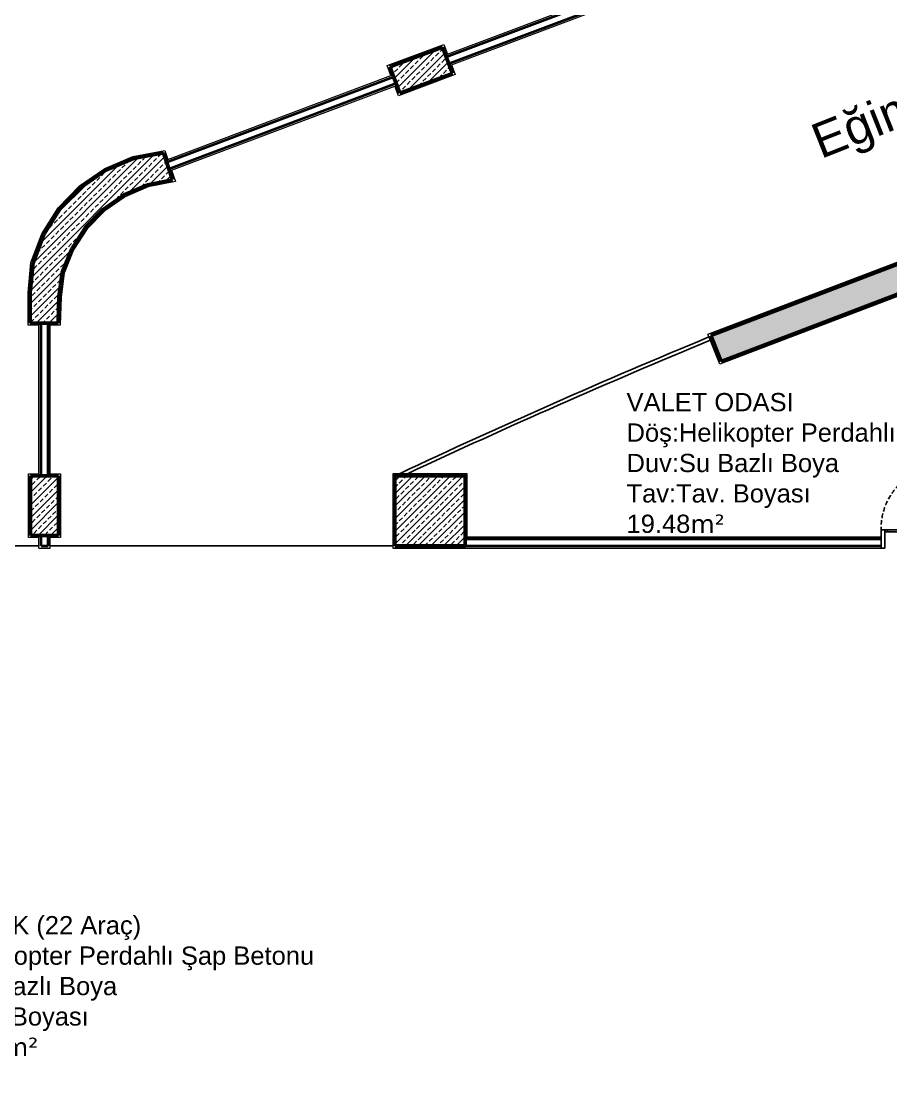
# Model space of a CAD drawing. Header units: millimetres. Extents: x 1443065 to 1517367, y 3763150 to 3779068.
# Drawn here: x 1459361 to 1460600, y 3769540 to 3771063 of the extents above; entities that cross this region are included whole.
import ezdxf

# ---------------------------------------------------------------- set-up
doc = ezdxf.new("R2010")
doc.units = ezdxf.units.MM
doc.linetypes.add('HIDDEN', pattern=[9.524999999999995, 6.349999999999998, -3.174999999999998])
for name, color, linetype, lineweight in [('DUVAR', 2, 'Continuous', 35), ('MAHAL', 52, 'Continuous', 13), ('SIVA', 3, 'Continuous', 9), ('TASIYICI', 170, 'Continuous', 50)]:
    doc.layers.add(name, color=color, linetype=linetype, lineweight=lineweight)
for name, color, linetype in [('m-DOG_', 4, 'Continuous'), ('m-TAR_duvar', 8, 'Continuous'), ('m-TFR_vitrifiye', 1, 'Continuous')]:
    doc.layers.add(name, color=color, linetype=linetype)
doc.styles.get("Standard").update_dxf_attribs({"font": 'arial.ttf'})
pattern_1 = [(45, (41376.27591022779, -87954.95007695211), (-8.98025612106915, 8.98025612106915), []), (45, (41385.25617022789, -87954.95007695211), (-8.98025612106915, 8.98025612106915), [6.349999999999998, -3.174999999999998])]

# ---------------------------------------------------------------- blocks, each defined once
blk = doc.blocks.new('90lık')
at = {"layer": 'm-DOG_', "linetype": 'HIDDEN'}
blk.add_line((-4.999897762434556, 13.00003932183608), (-4.999111318960784, 103.0000393185764), dxfattribs=at)
at = {"layer": 'm-DOG_'}
for p, q in [((-81.2315409600269, 10.00071748485789), (-81.23151736659929, 13.00071748485789)), ((-8.768301748437807, 10.00006895791739), (-8.768278155243024, 13.00006895791739))]:
    blk.add_line(p, q, dxfattribs=at)
for points in [[(-90.00010223453863, -12.99921355582774), (-85.00010223477148, -12.99925287812948), (-84.99989775964058, 13.00074712093919), (-89.99989775940773, 13.00078644324094)], [(-4.999897761968893, 13.00011796597391), (-84.99989775964058, 13.00074712093919), (-84.99992135283537, 10.00074712093919), (-4.999921355163675, 10.00011796597391)], [(-0.0001022377982736, -12.99999999953434), (-5.000102237565441, -12.99996067723259), (-4.999897762434556, 13.00003932183608), (0.0001022375654429, 12.99999999953434)]]:
    blk.add_lwpolyline(points, close=True, dxfattribs=at)
at = {"layer": 'm-DOG_', "linetype": 'HIDDEN'}
blk.add_arc((-2.664020342519505, 15.6550456462428), 87.37620142901993, 91.53138804601947, 181.7407629059998, dxfattribs=at)

msp = doc.modelspace()

# ---------------------------------------------------------------- hatches: boundary and pattern name
at = {"layer": 'm-TAR_duvar'}
h = msp.add_hatch(dxfattribs=at)
h.set_pattern_fill('ANSI33', color=256, scale=2)
h.set_pattern_definition([(45, (41376.27593911299, -87954.95218463708), (-8.98025612106915, 8.98025612106915), []), (45, (41385.25619911309, -87954.95218463708), (-8.98025612106915, 8.98025612106915), [6.349999999999998, -3.174999999999998])])
h.paths.add_polyline_path([(1468550.253414117, 3768891.252441424), (1468533.095370013, 3769060.221673954), (1468495.984223342, 3769224.963176902), (1468434.721924397, 3769382.582752867), (1468352.726190179, 3769530.196097689), (1468251.182359656, 3769665.047313714), (1468131.670884695, 3769783.461870975), (1467995.50551088, 3769884.916249757), (1467847.417700702, 3769966.002626396), (1467615.388477347, 3770075.210865597), (1467161.938721484, 3770314.51886569), (1466940.518188952, 3770444.618626637), (1465472.807016073, 3771328.63724239), (1465005.281385974, 3771588.016858303), (1464791.075802385, 3771685.45772771), (1464519.422678325, 3771809.03114789), (1464164.987988717, 3771939.614649037), (1462653.648056829, 3772143.014773095), (1461191.075413848, 3772002.71771699), (1458848.137455886, 3771120.182887568), (1458902.112527551, 3764847.082881062), (1468605.666121543, 3764847.081557482)])
h.paths.add_polyline_path([(1458941.769839807, 3764887.082875652), (1458888.376296794, 3771092.596359704), (1461200.193835795, 3771963.4087901), (1462652.880125062, 3772102.757499241), (1464155.290126703, 3771900.559188807), (1464504.206367332, 3771772.008836253), (1464774.513162954, 3771649.047853018), (1464987.268893078, 3771552.266513492), (1465452.779000716, 3771294.005093909), (1466920.066708924, 3770410.241535592), (1467142.461940199, 3770279.56907223), (1467597.527279979, 3770039.408448124), (1467829.278265789, 3769930.331165847), (1467973.845579379, 3769851.172458424), (1468105.515879235, 3769753.067278658), (1468220.971041102, 3769638.67180424), (1468319.104835329, 3769508.349150302), (1468398.428343211, 3769365.546498032), (1468457.618771872, 3769213.257562955), (1468493.543525597, 3769053.782622062), (1468510.281159053, 3768888.953515535), (1468565.114291981, 3764887.081563013)], flags=16)
h.paths.add_polyline_path([(1465758.094350583, 3765847.082044376), (1465638.094350583, 3765847.082044376), (1465638.094350583, 3765967.082044376), (1465758.094350583, 3765967.082044376)], flags=0)
h.paths.add_polyline_path([(1466538.225859903, 3765847.08182339), (1466538.225859903, 3765967.081823389), (1466658.225859903, 3765967.081823389), (1466658.225859903, 3765847.08182339)], flags=0)
h.paths.add_polyline_path([(1465038.094350582, 3765847.082167826), (1464918.094350582, 3765847.082167826), (1464918.094350582, 3765967.082167825), (1465038.094350582, 3765967.082167825)], flags=0)
h.paths.add_polyline_path([(1465758.226153097, 3766436.576768087), (1465658.226153097, 3766436.576768087), (1465658.226153097, 3766536.576768084), (1465658.289652649, 3766670.965309028), (1465038.226153097, 3766670.965309033), (1465038.226153097, 3766536.576768084), (1465038.226153097, 3766436.576768087), (1464938.226153097, 3766436.576768087), (1464938.226153097, 3766536.576768084), (1464983.226153097, 3766536.576768084), (1464983.226153097, 3766715.96530903), (1465668.289652648, 3766715.965309027), (1465668.289652648, 3766725.965309162), (1465713.289652648, 3766725.965309162), (1465713.289652648, 3766715.965309027), (1465713.289652648, 3766536.576768084), (1465758.226153097, 3766536.576768084)], flags=0)
h.paths.add_polyline_path([(1467471.216320699, 3765317.083054137), (1467471.216320699, 3765377.083054137), (1467531.216320699, 3765377.083054137), (1467531.216320699, 3765317.083054137)], flags=0)
h.paths.add_polyline_path([(1466538.226153097, 3766436.576768084), (1466538.226153097, 3766556.576768084), (1466658.226153097, 3766556.576768084), (1466658.226153097, 3766436.576768084)], flags=0)
h.paths.add_polyline_path([(1467431.111415376, 3765847.082132505), (1467431.111415376, 3765947.082132506), (1467531.111415376, 3765947.082132506), (1467531.111415376, 3765847.082132505)], flags=0)
h.paths.add_polyline_path([(1465713.289652648, 3766815.965309162), (1465668.289652649, 3766815.965309162), (1465668.289652648, 3767203.192335309), (1464983.226153097, 3767203.192335309), (1464983.226153097, 3767446.576768085), (1465043.226153097, 3767446.576768086), (1465043.226153097, 3767406.576768085), (1465023.226153097, 3767406.576768085), (1465023.226153097, 3767243.333338404), (1465673.289652649, 3767243.333338414), (1465673.289652649, 3767406.576768084), (1465653.289652648, 3767406.576768084), (1465653.289652648, 3767446.576768085), (1465713.289652648, 3767446.576768085), (1465713.289652648, 3767203.192335317)], flags=0)
h.paths.add_polyline_path([(1464158.226276748, 3765847.082167826), (1464038.226276748, 3765847.082167826), (1464038.226276748, 3765967.082167825), (1464158.226276748, 3765967.082167825)], flags=0)
h.paths.add_polyline_path([(1464028.053965708, 3765847.082739007), (1463928.053965708, 3765847.082739007), (1463928.053965708, 3765947.082739005), (1464028.053965708, 3765947.082739005)], flags=0)
h.paths.add_polyline_path([(1467965.61181516, 3765317.083054137), (1467965.61181516, 3765377.083054137), (1468025.61181516, 3765377.083054137), (1468025.61181516, 3765317.083054137)], flags=0)
h.paths.add_polyline_path([(1467431.111415375, 3766436.576768083), (1467431.111415375, 3766536.576768084), (1467531.111415375, 3766536.576768084), (1467531.111415375, 3766436.576768083)], flags=0)
h.paths.add_polyline_path([(1467965.61181516, 3765847.082787108), (1467965.61181516, 3765907.08278711), (1468025.61181516, 3765907.08278711), (1468025.61181516, 3765847.082787108)], flags=0)
h.paths.add_polyline_path([(1464158.226276748, 3766436.576768082), (1464038.226276748, 3766436.576768082), (1464038.226276748, 3766556.576768083), (1464158.226276748, 3766556.576768083)], flags=0)
h.paths.add_polyline_path([(1466538.226153097, 3767196.576768085), (1466538.226153097, 3767316.576768085), (1466658.226153097, 3767316.576768085), (1466658.226153097, 3767196.576768085)], flags=0)
h.paths.add_polyline_path([(1464028.226276748, 3766436.577339263), (1463928.226276749, 3766436.577339263), (1463928.226276749, 3766536.577339263), (1464028.226276748, 3766536.577339263)], flags=0)
h.paths.add_polyline_path([(1463339.885343998, 3765847.082739007), (1463239.885343998, 3765847.082739007), (1463239.885343998, 3765947.082739005), (1463339.885343998, 3765947.082739005)], flags=0)
h.paths.add_polyline_path([(1467431.11140303, 3767196.576768085), (1467431.11140303, 3767296.576768085), (1467531.11140303, 3767296.576768085), (1467531.11140303, 3767196.576768085)], flags=0)
h.paths.add_polyline_path([(1464158.226276748, 3767196.576768084), (1464038.226276748, 3767196.576768084), (1464038.226276748, 3767316.576768084), (1464158.226276748, 3767316.576768084)], flags=0)
h.paths.add_polyline_path([(1464028.226276748, 3767196.577339267), (1463928.226276749, 3767196.577339267), (1463928.226276749, 3767296.577339265), (1464028.226276748, 3767296.577339265)], flags=0)
h.paths.add_polyline_path([(1465713.289652648, 3767847.586973235), (1465653.289652648, 3767847.586973231), (1465653.289652648, 3767887.586973233), (1465673.289652649, 3767887.586973233), (1465673.289652649, 3768050.830402905), (1465023.226153097, 3768050.83040291), (1465023.226153097, 3767887.586973233), (1465043.226153097, 3767887.586973233), (1465043.226153097, 3767847.586973233), (1464983.226153097, 3767847.586973233), (1464983.226153097, 3768090.97140601), (1465668.289652648, 3768090.971406001), (1465668.289652649, 3768477.188227284), (1465713.289652649, 3768477.188227284), (1465713.289652648, 3768090.971406001)], flags=0)
h.paths.add_polyline_path([(1463339.88559576, 3766436.576768083), (1463239.88559576, 3766436.576768083), (1463239.88559576, 3766536.576768084), (1463339.88559576, 3766536.576768084)], flags=0)
h.paths.add_polyline_path([(1466538.226153097, 3767976.576768085), (1466538.226153097, 3768096.576768084), (1466658.226153097, 3768096.576768084), (1466658.226153097, 3767976.576768085)], flags=0)
h.paths.add_polyline_path([(1467431.111415376, 3767996.576768084), (1467431.111415376, 3768096.576768084), (1467531.111415376, 3768096.576768084), (1467531.111415376, 3767996.576768084)], flags=0)
h.paths.add_polyline_path([(1462493.545034798, 3765847.082739007), (1462333.545034798, 3765847.082739007), (1462333.545034798, 3765947.082739005), (1462448.54531895, 3765947.082739005), (1462448.54531895, 3766436.576768083), (1462333.545318951, 3766436.576768083), (1462333.545318951, 3766536.576768084), (1462493.54531895, 3766536.576768084), (1462493.54531895, 3766436.576768083), (1462493.54531895, 3765947.082739005)], flags=0)
h.paths.add_polyline_path([(1464158.226276748, 3767976.576768085), (1464038.226276748, 3767976.576768085), (1464038.226276748, 3768096.576768086), (1464158.226276748, 3768096.576768086)], flags=0)
h.paths.add_polyline_path([(1464028.226276748, 3767996.577339267), (1463928.226276749, 3767996.577339267), (1463928.226276749, 3768096.577339267), (1464028.226276748, 3768096.577339267)], flags=0)
h.paths.add_polyline_path([(1465713.289652649, 3768567.188227282), (1465668.289652649, 3768567.188227284), (1465668.289652649, 3768577.188227139), (1464983.226153097, 3768577.188227139), (1464983.226153097, 3768756.576768088), (1464928.226153097, 3768756.576768088), (1464928.226153097, 3768856.576768088), (1465038.226153097, 3768856.576768088), (1465038.226153097, 3768756.576768088), (1465038.226153097, 3768622.18822714), (1465658.289652649, 3768622.18822714), (1465658.289652649, 3768756.576768088), (1465658.226153097, 3768756.576768088), (1465658.226153097, 3768856.576768088), (1465758.226153097, 3768856.576768088), (1465758.226153097, 3768756.576768088), (1465713.289652649, 3768756.576768088), (1465713.289652649, 3768577.188227139)], flags=0)
h.paths.add_polyline_path([(1465758.226153097, 3768756.576768088), (1465658.226153097, 3768756.576768088), (1465658.226153097, 3768856.576768088), (1465758.226153097, 3768856.576768088)], flags=0)
h.paths.add_polyline_path([(1466538.226153097, 3768736.576768088), (1466538.226153097, 3768856.576768088), (1466658.226153097, 3768856.576768088), (1466658.226153097, 3768736.576768088)], flags=0)
h.paths.add_polyline_path([(1462493.554493747, 3767196.576768085), (1462333.554493748, 3767196.576395947), (1462333.554493748, 3767296.576395947), (1462493.554493747, 3767296.576768085)], flags=0)
h.paths.add_polyline_path([(1467431.111415376, 3768756.576768088), (1467431.111415376, 3768856.576768088), (1467531.111415376, 3768856.576768088), (1467531.111415376, 3768756.576768088)], flags=0)
h.paths.add_polyline_path([(1464158.226276748, 3768736.576768088), (1464038.226276748, 3768736.576768088), (1464038.226276748, 3768856.576768088), (1464158.226276748, 3768856.576768088)], flags=0)
h.paths.add_polyline_path([(1461693.54533395, 3765847.082739007), (1461593.54533395, 3765847.082739007), (1461593.54533395, 3765947.082739005), (1461693.54533395, 3765947.082739005)], flags=0)
h.paths.add_polyline_path([(1464028.226276748, 3768756.577339267), (1463928.226276749, 3768756.577339267), (1463928.226276749, 3768856.577339267), (1464028.226276748, 3768856.577339267)], flags=0)
h.paths.add_polyline_path([(1467500.324546312, 3768902.52356485), (1467448.894598356, 3768933.425999271), (1467479.797032779, 3768984.855947228), (1467531.226980735, 3768953.953512805)], flags=0)
h.paths.add_polyline_path([(1465758.226153097, 3769327.081870657), (1465638.226153097, 3769327.081870657), (1465638.226153097, 3769447.081870657), (1465758.226153097, 3769447.081870657)], flags=0)
h.paths.add_polyline_path([(1461693.54533395, 3766436.576768083), (1461593.545333949, 3766436.576768083), (1461593.545333949, 3766536.576768082), (1461693.54533395, 3766536.576768082)], flags=0)
h.paths.add_polyline_path([(1465038.226153096, 3769327.081870657), (1464918.226153095, 3769327.081870657), (1464918.226153095, 3769447.081870657), (1465038.226153096, 3769447.081870657)], flags=0)
h.paths.add_polyline_path([(1462493.545318029, 3767996.576768084), (1462333.545318029, 3767996.576768084), (1462333.545318029, 3768096.576768084), (1462493.545318029, 3768096.576768084)], flags=0)
h.paths.add_polyline_path([(1463339.885657585, 3768756.576768088), (1463239.885657585, 3768756.576768088), (1463239.885657585, 3768856.576768088), (1463339.885657585, 3768856.576768088)], flags=0)
h.paths.add_polyline_path([(1464158.226153097, 3769327.081870657), (1464038.226153097, 3769327.081870657), (1464038.226153097, 3769447.081870657), (1464158.226153097, 3769447.081870657)], flags=0)
h.paths.add_polyline_path([(1461693.54533395, 3767196.576768085), (1461593.54533395, 3767196.576768085), (1461593.54533395, 3767296.576768084), (1461693.54533395, 3767296.576768084)], flags=0)
h.paths.add_polyline_path([(1464028.226276748, 3769347.082441838), (1463928.226276749, 3769347.082441838), (1463928.226276749, 3769447.082441839), (1464028.226276748, 3769447.082441839)], flags=0)
h.paths.add_polyline_path([(1462493.5452103, 3768676.576768087), (1462393.5452103, 3768676.576768087), (1462393.5452103, 3768856.576768088), (1462493.5452103, 3768856.576768088)], flags=0)
h.paths.add_polyline_path([(1463339.885657585, 3769347.081870656), (1463239.885657585, 3769347.081870656), (1463239.885657585, 3769447.081870657), (1463339.885657585, 3769447.081870657)], flags=0)
h.paths.add_polyline_path([(1460793.545457601, 3765847.082739007), (1460693.545457601, 3765847.082739007), (1460693.545457601, 3765947.082739005), (1460793.545457601, 3765947.082739005)], flags=0)
h.paths.add_polyline_path([(1461693.54533395, 3767996.576768084), (1461593.54533395, 3767996.576768084), (1461593.54533395, 3768096.576768084), (1461693.54533395, 3768096.576768084)], flags=0)
h.paths.add_polyline_path([(1460793.545457601, 3766436.576768083), (1460693.545457601, 3766436.576768083), (1460693.545457601, 3766536.576768082), (1460793.545457601, 3766536.576768082)], flags=0)
h.paths.add_polyline_path([(1465038.225677913, 3770304.320988387), (1464938.22577328, 3770304.320988387), (1464938.22577328, 3770444.320974083), (1464968.225983089, 3770486.320939989), (1465078.225758975, 3770421.320957274)], flags=0)
h.paths.add_polyline_path([(1460793.545457601, 3767196.576768085), (1460693.545457601, 3767196.576768085), (1460693.545457601, 3767296.576768084), (1460793.545457601, 3767296.576768084)], flags=0)
h.paths.add_polyline_path([(1462493.545382177, 3769347.081870656), (1462393.545382177, 3769347.081870656), (1462393.545382177, 3769447.081870657), (1462493.545382177, 3769447.081870657)], flags=0)
h.paths.add_polyline_path([(1461693.54533395, 3768756.576768088), (1461593.54533395, 3768756.576768088), (1461593.54533395, 3768856.576768088), (1461693.54533395, 3768856.576768088)], flags=0)
h.paths.add_polyline_path([(1464138.226153097, 3770315.62996178), (1464038.226153097, 3770315.62996178), (1464038.226153097, 3770415.629961781), (1464138.226153097, 3770415.629961781)], flags=0)
h.paths.add_polyline_path([(1464028.226104872, 3770315.63053296), (1463928.226104871, 3770315.63053296), (1463928.226104871, 3770415.630532962), (1464028.226104872, 3770415.630532962)], flags=0)
h.paths.add_polyline_path([(1460053.545158449, 3765847.082739007), (1459893.545158449, 3765847.082739007), (1459893.545158449, 3765947.082739005), (1459893.545444002, 3766436.576768083), (1459893.545444002, 3766536.576768084), (1459893.554766217, 3767196.576768085), (1459893.554766217, 3767296.576768085), (1459893.545444002, 3767996.576768084), (1459893.545444002, 3768096.576768084), (1460053.545444002, 3768096.576768084), (1460053.545444002, 3767996.576768084), (1459923.545444005, 3767996.576768084), (1459923.55476622, 3767296.576750628), (1460053.554766217, 3767296.576674982), (1460053.554766217, 3767196.576674981), (1459923.554766217, 3767196.576750629), (1459923.554766217, 3766536.576768084), (1460053.545444002, 3766536.576768084), (1460053.545444002, 3766436.576768083), (1459938.545444002, 3766436.576768083), (1459938.545444002, 3765947.082739005), (1460053.545158449, 3765947.082739005)], flags=0)
h.paths.add_polyline_path([(1460793.545457601, 3767996.576768084), (1460693.545457601, 3767996.576768084), (1460693.545457601, 3768096.576768084), (1460793.545457601, 3768096.576768084)], flags=0)
h.paths.add_polyline_path([(1463339.88559576, 3770315.62996178), (1463239.88559576, 3770315.62996178), (1463239.88559576, 3770415.629961781), (1463339.88559576, 3770415.629961781)], flags=0)
h.paths.add_polyline_path([(1461693.545382177, 3769347.081870656), (1461593.545382177, 3769347.081870656), (1461593.545382177, 3769447.081870657), (1461693.545382177, 3769447.081870657)], flags=0)
h.paths.add_polyline_path([(1464138.226153097, 3770936.734342605), (1464038.226153097, 3770936.734342605), (1464038.226153097, 3771036.734342603), (1464138.226153097, 3771036.734342603)], flags=0)
h.paths.add_polyline_path([(1464028.226104872, 3770936.734913785), (1463928.226104871, 3770936.734913785), (1463928.226104871, 3771036.734913785), (1464028.226104872, 3771036.734913785)], flags=0)
h.paths.add_polyline_path([(1460793.545457601, 3768756.576768088), (1460693.545457601, 3768756.576768088), (1460693.545457601, 3768811.576768088), (1459993.545567653, 3768811.576768088), (1459993.545567653, 3768676.576768087), (1459893.545567653, 3768676.576768087), (1459893.545567653, 3768856.576768088), (1459993.545567653, 3768856.576768088), (1460693.545457601, 3768856.576768088), (1460793.545457601, 3768856.576768088)], flags=0)
h.paths.add_polyline_path([(1462493.5452103, 3770315.62996178), (1462393.5452103, 3770315.62996178), (1462393.5452103, 3770415.629961781), (1462493.5452103, 3770415.629961781)], flags=0)
h.paths.add_polyline_path([(1463339.88559576, 3770936.734342603), (1463239.88559576, 3770936.734342603), (1463239.88559576, 3771036.734342603), (1463339.88559576, 3771036.734342603)], flags=0)
h.paths.add_polyline_path([(1460793.545505829, 3769347.081870656), (1460693.545505828, 3769347.081870656), (1460693.545505828, 3769447.081870657), (1460793.545505829, 3769447.081870657)], flags=0)
h.paths.add_polyline_path([(1461693.545471747, 3770315.62996178), (1461593.545471747, 3770315.62996178), (1461593.545471747, 3770415.629961781), (1461693.545471747, 3770415.629961781)], flags=0)
h.paths.add_polyline_path([(1462493.5452103, 3770936.734342603), (1462393.5452103, 3770936.734342603), (1462393.5452103, 3771036.734342603), (1462493.5452103, 3771036.734342603)], flags=0)
h.paths.add_polyline_path([(1461693.545471747, 3770936.734342603), (1461593.545471747, 3770936.734342603), (1461593.545471747, 3770994.83654541), (1460806.624818666, 3770749.36487998), (1460358.52254776, 3770578.535410448), (1460343.535542019, 3770615.63017229), (1460793.530975847, 3770787.181295037), (1461593.545471747, 3771036.737455855), (1461593.545471747, 3771036.734342603), (1461693.545471747, 3771036.734342603)], flags=0)
h.paths.add_polyline_path([(1459993.545505828, 3769347.081870656), (1459893.545505828, 3769347.081870656), (1459893.545505828, 3769447.081870657), (1459993.545505828, 3769447.081870657)], flags=0)
h.paths.add_polyline_path([(1460793.545631299, 3770315.629961779), (1460693.5456313, 3770315.629961779), (1460693.5456313, 3770415.629961779), (1460793.545631299, 3770415.629961779)], flags=0)
h.paths.add_polyline_path([(1462415.819662517, 3771597.818278851), (1461615.917283004, 3771521.178482242), (1461308.494439183, 3771491.723977237), (1461247.164207404, 3771468.18165961), (1460800.689059203, 3771300.003932), (1460725.730555957, 3771271.768801989), (1460425.36665768, 3771158.627991707), (1460350.595313018, 3771130.463232427), (1460336.495536273, 3771167.895731659), (1460411.360460227, 3771196.095657677), (1460711.724060481, 3771309.236412079), (1460786.495703166, 3771337.401227237), (1461232.829290336, 3771505.525659912), (1461299.247642485, 3771531.021217171), (1461612.102287715, 3771560.996149809), (1462412.099736636, 3771637.644812608), (1462491.624732486, 3771645.273321682), (1462495.44419812, 3771605.456082555)], flags=0)
h.paths.add_polyline_path([(1459993.545229781, 3770315.629961779), (1459893.545229781, 3770315.629961779), (1459893.545229781, 3770415.629961779), (1459993.545229781, 3770415.629961779)], flags=0)
h.paths.add_polyline_path([(1459414.303350156, 3770330.633756847), (1459374.303418105, 3770330.633756847), (1459374.303418105, 3770415.633780092), (1459414.303350156, 3770415.633780092)], flags=0)
h.paths.add_polyline_path([(1459975.450384324, 3770989.153959704), (1459900.585460369, 3770960.954033683), (1459886.485385602, 3770998.386532912), (1459961.350607579, 3771026.586458933)], flags=0)
h.paths.add_polyline_path([(1459413.79343242, 3770633.329653095), (1459373.793351357, 3770633.329653095), (1459373.793351357, 3770676.329710437), (1459377.963441318, 3770718.959697437), (1459393.113451904, 3770759.269648147), (1459416.103410428, 3770795.679666948), (1459445.973384089, 3770826.689653945), (1459481.503414815, 3770851.019673897), (1459521.21337027, 3770867.659651589), (1459563.793289369, 3770875.829660248), (1459576.793360418, 3770837.329679084), (1459541.293430036, 3770830.149703573), (1459507.963406747, 3770815.879681062), (1459478.07331652, 3770795.36964829), (1459452.763396209, 3770769.419648597), (1459433.023380941, 3770739.009656859), (1459419.603395169, 3770705.339663577), (1459414.793449348, 3770670.829691838)], flags=0)
h = msp.add_hatch(dxfattribs=at)
h.set_pattern_fill('ANSI33', color=256, scale=2)
h.set_pattern_definition(pattern_1)
h.paths.add_polyline_path([(1459886.485356718, 3770998.388640598), (1459900.585431485, 3770960.956141369), (1459975.450355439, 3770989.156067388), (1459961.350578694, 3771026.588566618)])
h = msp.add_hatch(dxfattribs=at)
h.set_pattern_fill('ANSI33', color=256, scale=2)
h.set_pattern_definition(pattern_1)
edge = h.paths.add_edge_path()
edge.add_line((1460343.535513134, 3770615.632279976), (1460793.530946963, 3770787.183402723))
edge.add_line((1460358.522518874, 3770578.537518133), (1460806.624789781, 3770749.366987665))
edge.add_line((1460343.535513134, 3770615.632279976), (1460358.522518874, 3770578.537518133))
edge.add_line((1460793.530946963, 3770787.183402723), (1461593.545442863, 3771036.739563539))
edge.add_line((1460806.624789781, 3770749.366987665), (1461593.545442863, 3770994.838653094))
edge.add_line((1461593.545442863, 3771036.739563541), (1461593.545442863, 3770936.736450287))
edge.add_line((1461693.545442863, 3771036.736450288), (1461593.545442863, 3771036.736450288))
edge.add_line((1461693.545442863, 3770936.736450287), (1461693.545442863, 3771036.736450288))
edge.add_line((1461593.545442863, 3770936.736450287), (1461693.545442863, 3770936.736450287))
h = msp.add_hatch(dxfattribs=at)
h.set_pattern_fill('ANSI33', color=256, scale=2)
h.set_pattern_definition(pattern_1)
h.paths.add_polyline_path([(1459576.793331533, 3770837.331786769), (1459563.793260484, 3770875.831767933), (1459521.213341384, 3770867.661759274), (1459481.50338593, 3770851.021781581), (1459445.973355204, 3770826.69176163), (1459416.103381544, 3770795.681774633), (1459393.113423019, 3770759.271755831), (1459377.963412434, 3770718.961805122), (1459373.793322471, 3770676.331818121), (1459373.793322471, 3770633.331760781), (1459413.793403535, 3770633.331760781), (1459414.793420464, 3770670.831799524), (1459419.603366284, 3770705.341771261), (1459433.023352055, 3770739.011764543), (1459452.763367324, 3770769.421756284), (1459478.073287635, 3770795.371755974), (1459507.963377861, 3770815.881788748), (1459541.29340115, 3770830.151811259)])
h = msp.add_hatch(dxfattribs=at)
h.set_pattern_fill('ANSI33', color=256, scale=2)
h.set_pattern_definition(pattern_1)
h.paths.add_polyline_path([(1459374.30338922, 3770415.635887776), (1459374.30338922, 3770330.635864532), (1459414.303321271, 3770330.635864532), (1459414.303321271, 3770415.635887776)])
h = msp.add_hatch(dxfattribs=at)
h.set_pattern_fill('ANSI33', color=256, scale=2)
h.set_pattern_definition(pattern_1)
h.paths.add_polyline_path([(1459893.545200896, 3770315.632069464), (1459993.545200896, 3770315.632069464), (1459993.545200896, 3770415.632069464), (1459893.545200896, 3770415.632069464)])

# ---------------------------------------------------------------- linework, layer by layer
at = {"layer": 'DUVAR'}
for p, q in [((1459966.639187259, 3771012.548214091), (1460341.784171316, 3771153.857339834)), ((1459970.164136179, 3771003.190076715), (1460345.309120236, 3771144.499202459)), ((1459568.294799295, 3770862.500366991), (1459891.774132001, 3770984.348142233)), ((1459571.495899308, 3770853.020242629), (1459895.29914617, 3770974.990029436)), ((1459389.303325543, 3770415.635887776), (1459389.303325543, 3770633.331760781)), ((1459399.303325543, 3770415.635887776), (1459399.303325543, 3770633.331760781)), ((1459389.303325543, 3770315.632069464), (1459389.303325543, 3770330.635864531)), ((1459399.303325543, 3770315.632069464), (1459399.303325543, 3770330.635864531)), ((1459389.303325543, 3770315.632069464), (1459399.303325543, 3770315.632069464))]:
    msp.add_line(p, q, dxfattribs=at)
for points in [[(1459993.545200896, 3770325.632069463), (1460586.419996276, 3770325.632069463)], [(1459993.545200896, 3770315.632069463), (1460586.419996277, 3770315.632069463)]]:
    msp.add_lwpolyline(points, dxfattribs=at)
at = {"layer": 'm-TFR_vitrifiye'}
for p, q in [((1459386.303325543, 3770315.632069464), (1458903.061746314, 3770315.632069464)), ((1459399.303325543, 3770315.632069464), (1459389.303325543, 3770315.632069463)), ((1459890.545200896, 3770315.632069463), (1459402.303325543, 3770315.632069464))]:
    msp.add_line(p, q, dxfattribs=at)
for radius, start, end in [(10036.99007649279, 112.4495169796474, 115.2027894284167), (10031.99007649279, 112.4497458024603, 115.142042914974)]:
    msp.add_arc((1464173.898582034, 3761337.099989431), radius, start, end, dxfattribs=at)
at = {"layer": 'SIVA'}
for p, q in [((1459968.389190285, 3771016.413176127), (1460337.919251576, 3771155.607280051)), ((1459974.02917872, 3771001.440182757), (1460343.559169849, 3771140.634260252)), ((1459570.143585494, 3770866.402538544), (1459887.909375358, 3770986.098143885)), ((1459575.265345516, 3770851.234339568), (1459893.549293629, 3770971.125124085)), ((1459386.303325543, 3770418.635887776), (1459386.303325543, 3770630.331760781)), ((1459402.303325543, 3770418.635887776), (1459402.303325543, 3770630.331760781)), ((1459386.303325543, 3770312.632069464), (1459386.303325543, 3770327.635864532)), ((1459402.303325543, 3770312.632069464), (1459402.303325543, 3770327.635864532)), ((1459386.303325543, 3770312.632069464), (1459402.303325543, 3770312.632069464))]:
    msp.add_line(p, q, dxfattribs=at)
for points in [[(1460780.545602415, 3770736.214241351), (1460356.749097921, 3770574.650828814), (1460339.520997894, 3770617.312442077), (1460792.457039549, 3770789.984608589), (1461592.98516649, 3771039.700901749), (1461696.452195594, 3771039.700901749), (1461696.452195594, 3770933.700901747), (1461590.452195594, 3770933.700901747), (1461590.452195594, 3770990.724714302), (1460807.513493686, 3770746.495176886), (1460796.545602414, 3770742.313901383)], [(1459887.909375358, 3770986.098143885), (1459882.620691823, 3771000.138695443), (1459963.100617188, 3771030.45323504), (1459968.389190285, 3771016.413176127)], [(1459974.02917872, 3771001.440182757), (1459979.315462518, 3770987.406201454), (1459898.835546796, 3770957.091024742), (1459893.549293629, 3770971.125124085)], [(1459386.303325543, 3770630.331760781), (1459370.793322473, 3770630.331760781), (1459370.793322473, 3770676.478199645), (1459375.016144008, 3770719.647250877), (1459390.413077105, 3770760.614193493), (1459413.730245906, 3770797.542426899), (1459444.025387659, 3770828.993808897), (1459480.061271615, 3770853.670223684), (1459520.341642296, 3770870.549226994), (1459565.798294628, 3770879.271207943), (1459570.143585494, 3770866.402538544)], [(1459575.265345516, 3770851.234339568), (1459580.724754808, 3770835.066185247), (1459542.190529685, 3770827.272513831), (1459509.416476721, 3770813.240526229), (1459480.014470984, 3770793.065408099), (1459455.118161329, 3770767.539479137), (1459435.700674708, 3770737.626350923), (1459422.524542765, 3770704.568173247), (1459417.787878164, 3770670.583973089), (1459416.714468773, 3770630.331760781), (1459402.303325543, 3770630.331760781)], [(1459386.303325543, 3770327.635864532), (1459371.303389219, 3770327.635864532), (1459371.303389219, 3770418.635887776), (1459386.303325543, 3770418.635887776)], [(1459402.303325543, 3770418.635887776), (1459417.303321271, 3770418.635887776), (1459417.303321271, 3770327.635864532), (1459402.303325543, 3770327.635864532)], [(1459996.545200896, 3770328.632069462), (1459996.545200896, 3770418.632069464), (1459890.545200896, 3770418.632069464), (1459890.545200896, 3770312.632069464), (1459996.545200896, 3770312.632069464)], [(1459996.545200896, 3770328.632069462), (1460586.419996276, 3770328.632069462)], [(1459996.545200896, 3770312.632069464), (1460586.419996277, 3770312.632069464)]]:
    msp.add_lwpolyline(points, dxfattribs=at)
at = {"layer": 'TASIYICI'}
for p, q in [((1459886.485356718, 3770998.388640597), (1459961.350578694, 3771026.588566617)), ((1459961.350578694, 3771026.588566617), (1459975.450355439, 3770989.156067388)), ((1459886.485356718, 3770998.388640597), (1459900.585431485, 3770960.956141367)), ((1459900.585431485, 3770960.956141367), (1459975.450355439, 3770989.156067388)), ((1459563.793260484, 3770875.831767932), (1459521.213341384, 3770867.661759273)), ((1459576.793331533, 3770837.331786768), (1459563.793260484, 3770875.831767932)), ((1459521.213341384, 3770867.661759273), (1459481.50338593, 3770851.021781581)), ((1459481.50338593, 3770851.021781581), (1459445.973355203, 3770826.691761629)), ((1459445.973355203, 3770826.691761629), (1459416.103381544, 3770795.681774632)), ((1459507.963377863, 3770815.881788746), (1459541.29340115, 3770830.151811257)), ((1459541.29340115, 3770830.151811257), (1459576.793331533, 3770837.331786768)), ((1459478.073287635, 3770795.371755972), (1459507.963377863, 3770815.881788746)), ((1459416.103381544, 3770795.681774632), (1459393.113423018, 3770759.271755831)), ((1459452.763367324, 3770769.421756282), (1459478.073287635, 3770795.371755972)), ((1460343.541557795, 3770615.634584373), (1460793.532237688, 3770787.183894783)), ((1459433.023352055, 3770739.011764542), (1459452.763367324, 3770769.421756282)), ((1459393.113423018, 3770759.271755831), (1459377.963412433, 3770718.961805121)), ((1460358.429271608, 3770578.501969592), (1460806.62478977, 3770749.366987659)), ((1459419.603366284, 3770705.341771261), (1459433.023352055, 3770739.011764542)), ((1459377.963412433, 3770718.961805121), (1459373.793322473, 3770676.33181812)), ((1459414.793420463, 3770670.831799522), (1459419.603366284, 3770705.341771261)), ((1459373.793322473, 3770676.33181812), (1459373.793322473, 3770633.331760781)), ((1459413.793403535, 3770633.331760781), (1459414.793420463, 3770670.831799522)), ((1459373.793322473, 3770633.331760781), (1459413.793403535, 3770633.331760781)), ((1460343.535560994, 3770615.632161514), (1460343.541557704, 3770615.634584328)), ((1460343.535560994, 3770615.632161514), (1460358.519572644, 3770578.54481043)), ((1459374.30338922, 3770415.635887776), (1459374.30338922, 3770330.635864531)), ((1459374.30338922, 3770415.635887776), (1459414.303321271, 3770415.635887776)), ((1459414.303321271, 3770415.635887776), (1459414.303321271, 3770330.635864531)), ((1459374.30338922, 3770330.635864531), (1459414.303321271, 3770330.635864531))]:
    msp.add_line(p, q, dxfattribs=at)
msp.add_lwpolyline([(1459893.545200896, 3770315.632069463), (1459993.545200896, 3770315.632069463), (1459993.545200896, 3770415.632069463), (1459893.545200896, 3770415.632069463)], close=True, dxfattribs=at)

# ---------------------------------------------------------------- block references
at = {"layer": 'm-TFR_vitrifiye', "rotation": 0.0004506024694258569}
msp.add_blockref('90lık', (1460676.419996276, 3770325.632069464), dxfattribs=at)

# ---------------------------------------------------------------- texts
at = {"layer": 'MAHAL', "insert": (1460801.953432501, 3770970.057502911), "char_height": 50, "width": 644.3062379773472, "attachment_point": 9, "rotation": 21.608782667267302}
msp.add_mtext('{\\f@Arial Unicode MS|b0|i0|c162|p34;Eğim %18}', dxfattribs=at)
at = {"layer": 'MAHAL', "char_height": 26, "width": 661.2330624490734, "attachment_point": 7}
for s, insert in [('\\pt286;{\\f@Arial Unicode MS|b0|i0|c162|p34;VALET ODASI\\P\\ptz;Döş:Helikopter Perdahlı Şap Betonu\\PDuv:Su Bazlı Boya\\PTav:Tav. Boyası\\P19.48\\fVerdana|b0|i0|c162|p34;m²}', (1460223.57369863, 3770333.889531734)), ('\\pt220;{\\f@Arial Unicode MS|b0|i0|c162|p34;OTOPARK (22 Araç)\\P\\ptz;Döş:Helikopter Perdahlı Şap Betonu\\PDuv:Su Bazlı Boya\\PTav:Tav. Boyası\\P1810.85 \\fVerdana|b0|i0|c162|p34;m²}', (1459195.00442976, 3769588.478523788))]:
    msp.add_mtext(s, dxfattribs=dict(at, insert=insert))

doc.saveas('drawing.dxf')
